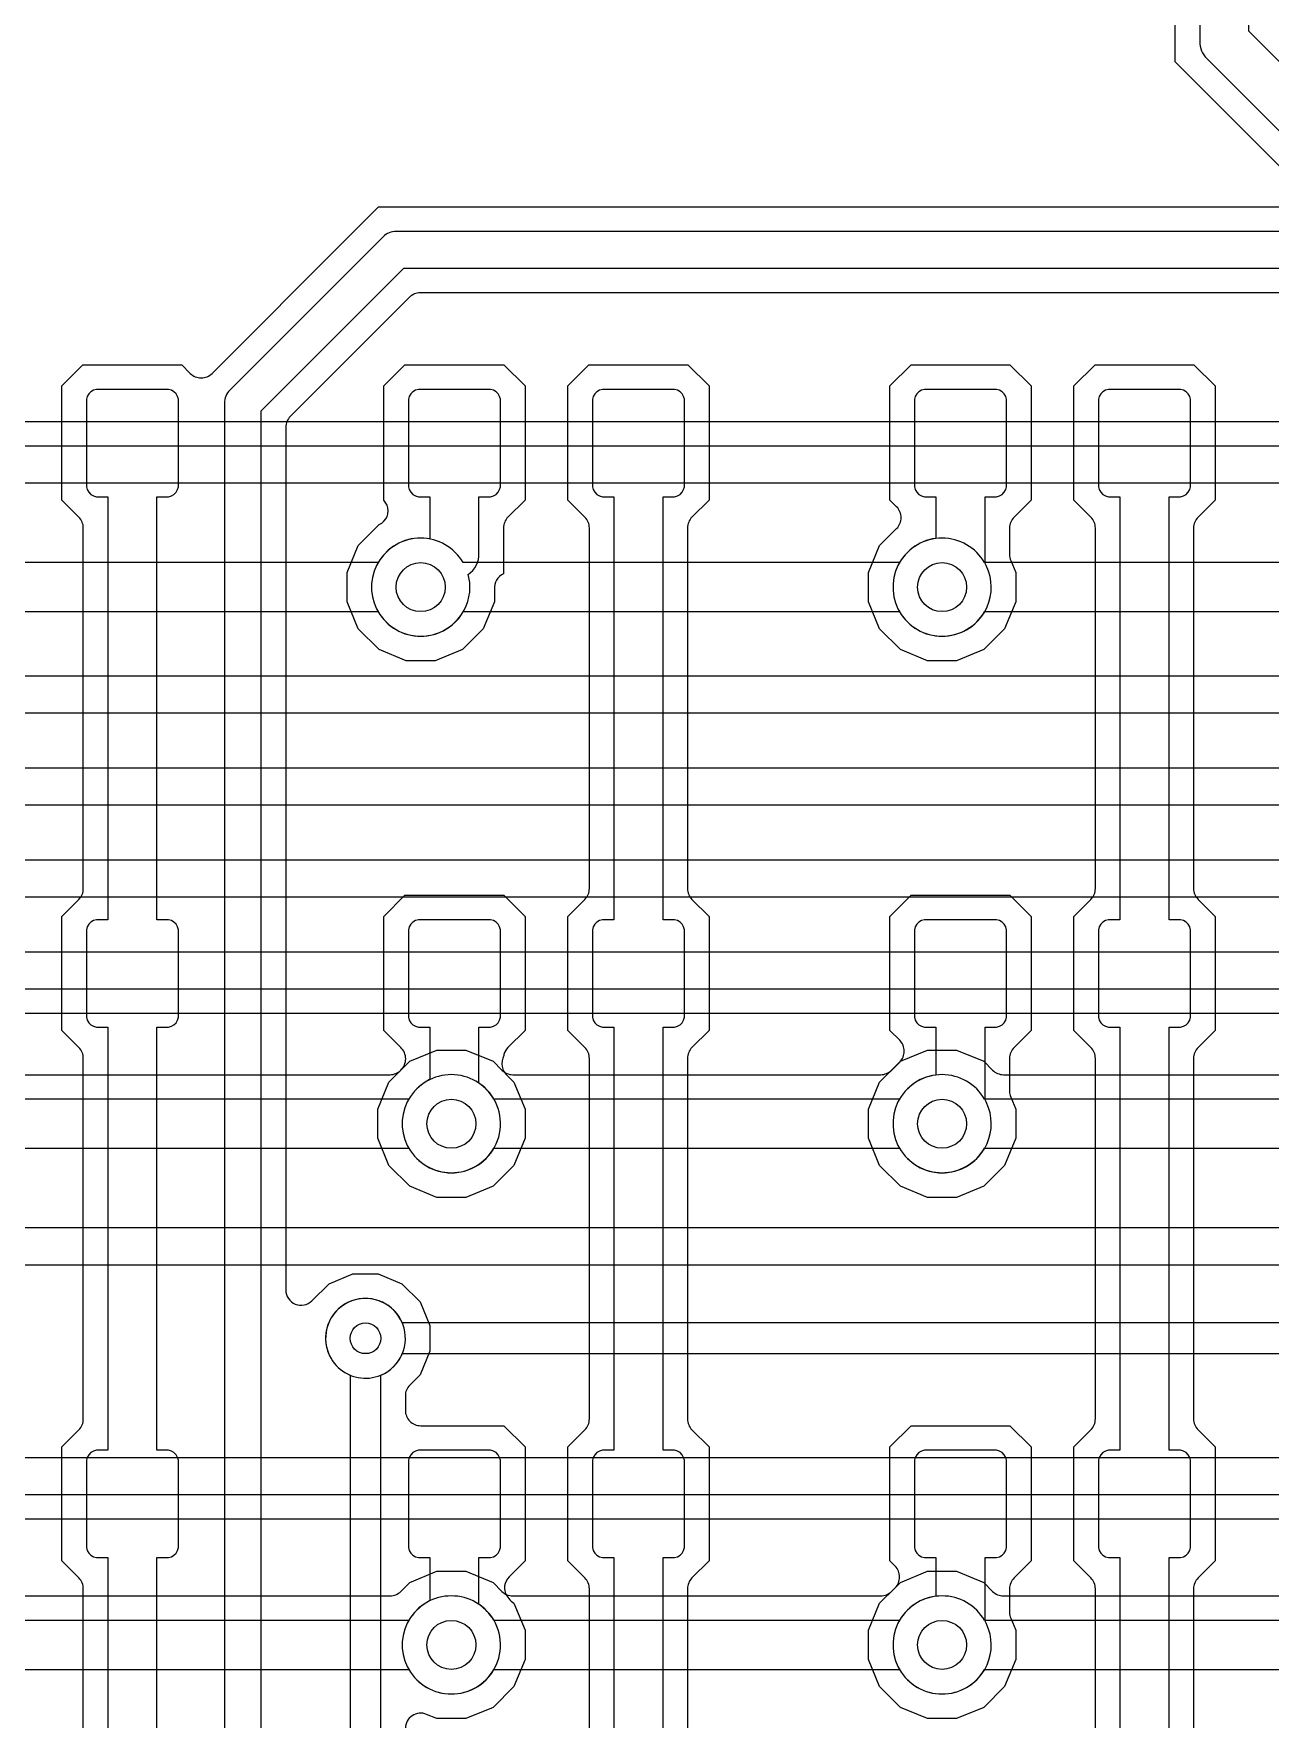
# Model space of a CAD drawing. Header units: millimetres. Extents: x -12.6 to 79.4, y -27 to 65.1.
# Drawn here: x 39.42 to 49.66, y 32.15 to 46.11 of the extents above; entities that cross this region are included whole.
import ezdxf

# ---------------------------------------------------------------- set-up
doc = ezdxf.new("R2010")
doc.units = ezdxf.units.MM

msp = doc.modelspace()

# ---------------------------------------------------------------- linework, layer by layer
at = {"layer": '16_copper'}
for points in [[(41.3, 4.386), (41.3, 42.99), (42.481, 44.171), (59.69, 44.171, 0.198912), (59.798, 44.215), (61.729, 46.147, 0.944056), (62.007, 46.802), (61.964, 46.819, 0.627341), (61.514, 46.362), (59.627, 44.475), (42.418, 44.475, 0.198912), (42.31, 44.431), (41.04, 43.161, 0.198912), (40.996, 43.053), (40.996, 4.386, 0.687676)], [(39.827, 31.501), (39.827, 33.231, 0.198912), (39.79, 33.321), (39.649, 33.462), (39.649, 34.407), (39.79, 34.548, 0.198912), (39.827, 34.638), (39.827, 37.625, 0.198912), (39.79, 37.715), (39.649, 37.856), (39.649, 38.801), (39.79, 38.942, 0.198912), (39.827, 39.032), (39.827, 42.02, 0.198912), (39.79, 42.109), (39.649, 42.25), (39.649, 43.196), (39.824, 43.37), (40.643, 43.37), (40.713, 43.3, 0.414219), (40.893, 43.3), (42.025, 44.433), (42.271, 44.679), (59.49, 44.679, 0.198912)], [(59.837, 43.967), (42.618, 43.967, 0.198912), (42.528, 43.93), (41.541, 42.943, 0.198912), (41.504, 42.853), (41.504, 35.707, 0.668179), (41.72, 35.617), (41.862, 35.758), (42.058, 35.839), (42.27, 35.839), (42.466, 35.758), (42.616, 35.608), (42.697, 35.412), (42.697, 35.2), (42.616, 35.004), (42.531, 34.919, 0.198912), (42.494, 34.829), (42.494, 34.709, 0.414214), (42.621, 34.582), (43.31, 34.582), (43.485, 34.407), (43.485, 33.462), (43.353, 33.33, 0.345798), (43.334, 33.174), (43.352, 33.152, 0.095198), (43.392, 33.111), (43.485, 32.887), (43.485, 32.645), (43.392, 32.421), (43.221, 32.249), (42.996, 32.156), (42.754, 32.156), (42.67, 32.191, 0.534518), (42.494, 32.074)], [(44.018, 30.243), (44.018, 33.231, 0.198912), (43.981, 33.321), (43.84, 33.462), (43.84, 34.407), (43.981, 34.548, 0.198912), (44.018, 34.638), (44.018, 37.625, 0.198912), (43.981, 37.715), (43.84, 37.856), (43.84, 38.801), (43.981, 38.942, 0.198912), (44.018, 39.032), (44.018, 42.02, 0.198912), (43.981, 42.109), (43.84, 42.25), (43.84, 43.196), (44.015, 43.37), (44.834, 43.37), (45.009, 43.196), (45.009, 42.25), (44.868, 42.109, 0.198912), (44.831, 42.02), (44.831, 39.032, 0.198912), (44.868, 38.942), (45.009, 38.801), (45.009, 37.856), (44.868, 37.715, 0.198912), (44.831, 37.625), (44.831, 34.638, 0.198912), (44.868, 34.548), (45.009, 34.407), (45.009, 33.462), (44.868, 33.321, 0.198912), (44.831, 33.231), (44.831, 30.937, 0.534511)], [(48.209, 30.243), (48.209, 33.231, 0.198912), (48.172, 33.321), (48.031, 33.462), (48.031, 34.407), (48.172, 34.548, 0.198912), (48.209, 34.638), (48.209, 37.625, 0.198912), (48.172, 37.715), (48.031, 37.856), (48.031, 38.801), (48.172, 38.942, 0.198912), (48.209, 39.032), (48.209, 42.02, 0.198912), (48.172, 42.109), (48.031, 42.25), (48.031, 43.196), (48.206, 43.37), (49.025, 43.37), (49.2, 43.196), (49.2, 42.25), (49.059, 42.109, 0.198912), (49.022, 42.02), (49.022, 39.032, 0.198912), (49.059, 38.942), (49.2, 38.801), (49.2, 37.856), (49.059, 37.715, 0.198912), (49.022, 37.625), (49.022, 34.638, 0.198912), (49.059, 34.548), (49.2, 34.407), (49.2, 33.462), (49.059, 33.321, 0.198912), (49.022, 33.231), (49.022, 30.243, 0.198912)], [(42.291, 22.022), (42.291, 35.001, 0.966785), (42.058, 35.619), (42.018, 35.603, 0.644026), (42.037, 35.001), (42.037, 22.022, 0.666667)]]:
    msp.add_lwpolyline(points, format="xyb", dxfattribs=at)
for points in [[(42.5, 40.919), (42.276, 41.012), (42.104, 41.184), (42.012, 41.408), (42.012, 41.65), (42.104, 41.874), (42.277, 42.047, 0.400333), (42.343, 42.209), (42.338, 42.217, 0.064011), (42.316, 42.249), (42.316, 43.196), (42.491, 43.37), (43.31, 43.37), (43.485, 43.196), (43.485, 42.25), (43.344, 42.109, 0.198912), (43.307, 42.02), (43.307, 41.64, 0.308004), (43.231, 41.511), (43.231, 41.408), (43.138, 41.184), (42.967, 41.012), (42.742, 40.919)], [(46.818, 40.919), (46.594, 41.012), (46.422, 41.184), (46.33, 41.408), (46.33, 41.65), (46.422, 41.874), (46.563, 42.015, 0.414219), (46.563, 42.194), (46.507, 42.25), (46.507, 43.196), (46.682, 43.37), (47.501, 43.37), (47.676, 43.196), (47.676, 42.25), (47.535, 42.109, 0.198912), (47.498, 42.02), (47.498, 41.798, 0.098491), (47.508, 41.75), (47.549, 41.65), (47.549, 41.408), (47.456, 41.184), (47.285, 41.012), (47.06, 40.919)], [(42.701, 41.13, 0.414214), (43.021, 41.608), (43.014, 41.634, 0.25395), (43.104, 41.808), (43.104, 42.278), (43.199, 42.278), (43.223, 42.285), (43.245, 42.297), (43.263, 42.315), (43.275, 42.337), (43.282, 42.361), (43.282, 43.085), (43.275, 43.109), (43.263, 43.131), (43.245, 43.148), (43.223, 43.161), (43.199, 43.167), (42.602, 43.167), (42.578, 43.161), (42.556, 43.148), (42.539, 43.131), (42.526, 43.109), (42.52, 43.085), (42.52, 42.361), (42.526, 42.337), (42.539, 42.315), (42.556, 42.297), (42.578, 42.285), (42.602, 42.278), (42.697, 42.278), (42.697, 41.929), (42.648, 41.935), (42.595, 41.935), (42.542, 41.928), (42.49, 41.915), (42.441, 41.894), (42.395, 41.868), (42.353, 41.835), (42.315, 41.798), (42.283, 41.755), (42.256, 41.709), (42.236, 41.66), (42.222, 41.608), (42.215, 41.556), (42.215, 41.502), (42.222, 41.45), (42.236, 41.398), (42.256, 41.349), (42.283, 41.303), (42.315, 41.26), (42.353, 41.223), (42.395, 41.19), (42.441, 41.164), (42.49, 41.143), (42.542, 41.13), (42.595, 41.123), (42.648, 41.123)], [(47.019, 41.13, 0.453092), (47.325, 41.66), (47.304, 41.709), (47.295, 41.726), (47.295, 42.278), (47.39, 42.278), (47.414, 42.285), (47.436, 42.297), (47.454, 42.315), (47.466, 42.337), (47.473, 42.361), (47.473, 43.085), (47.466, 43.109), (47.454, 43.131), (47.436, 43.148), (47.414, 43.161), (47.39, 43.167), (46.793, 43.167), (46.769, 43.161), (46.747, 43.148), (46.73, 43.131), (46.717, 43.109), (46.711, 43.085), (46.711, 42.361), (46.717, 42.337), (46.73, 42.315), (46.747, 42.297), (46.769, 42.285), (46.793, 42.278), (46.888, 42.278), (46.888, 41.932), (46.86, 41.928), (46.808, 41.915), (46.759, 41.894), (46.713, 41.868), (46.671, 41.835), (46.633, 41.798), (46.601, 41.755), (46.574, 41.709), (46.554, 41.66), (46.54, 41.608), (46.533, 41.556), (46.533, 41.502), (46.54, 41.45), (46.554, 41.398), (46.574, 41.349), (46.601, 41.303), (46.633, 41.26), (46.671, 41.223), (46.713, 41.19), (46.759, 41.164), (46.808, 41.143), (46.86, 41.13), (46.913, 41.123), (46.966, 41.123)], [(42.754, 36.474), (42.53, 36.567), (42.358, 36.739), (42.266, 36.963), (42.266, 37.205), (42.358, 37.429), (42.457, 37.528, 0.426167), (42.457, 37.715), (42.316, 37.856), (42.316, 38.801), (42.491, 38.976), (43.31, 38.976), (43.485, 38.801), (43.485, 37.856), (43.344, 37.715, 0.133073), (43.311, 37.658), (43.31, 37.65, 0.358949), (43.344, 37.477), (43.392, 37.429), (43.485, 37.205), (43.485, 36.963), (43.392, 36.739), (43.221, 36.567), (42.996, 36.474)], [(46.818, 36.474), (46.594, 36.567), (46.422, 36.739), (46.33, 36.963), (46.33, 37.205), (46.422, 37.429), (46.588, 37.595, 0.414214), (46.588, 37.775), (46.507, 37.856), (46.507, 38.801), (46.682, 38.976), (47.501, 38.976), (47.676, 38.801), (47.676, 37.856), (47.535, 37.715, 0.198912), (47.498, 37.625), (47.498, 37.353, 0.098491), (47.508, 37.305), (47.549, 37.205), (47.549, 36.963), (47.456, 36.739), (47.285, 36.567), (47.06, 36.474)], [(42.955, 36.685, 0.665576), (43.104, 37.421), (43.104, 37.884), (43.199, 37.884), (43.223, 37.891), (43.245, 37.903), (43.263, 37.921), (43.275, 37.943), (43.282, 37.967), (43.282, 38.69), (43.275, 38.715), (43.263, 38.736), (43.245, 38.754), (43.223, 38.767), (43.199, 38.773), (42.602, 38.773), (42.578, 38.767), (42.556, 38.754), (42.539, 38.736), (42.526, 38.715), (42.52, 38.69), (42.52, 37.967), (42.526, 37.943), (42.539, 37.921), (42.556, 37.903), (42.578, 37.891), (42.602, 37.884), (42.697, 37.884), (42.697, 37.45), (42.695, 37.449), (42.649, 37.423), (42.607, 37.39), (42.569, 37.353), (42.537, 37.31), (42.51, 37.264), (42.49, 37.215), (42.476, 37.163), (42.469, 37.111), (42.469, 37.057), (42.476, 37.005), (42.49, 36.953), (42.51, 36.904), (42.537, 36.858), (42.569, 36.815), (42.607, 36.778), (42.649, 36.745), (42.695, 36.719), (42.744, 36.698), (42.796, 36.685), (42.849, 36.678), (42.902, 36.678)], [(47.019, 36.685, 0.453092), (47.325, 37.215), (47.304, 37.264), (47.295, 37.281), (47.295, 37.884), (47.39, 37.884), (47.414, 37.891), (47.436, 37.903), (47.454, 37.921), (47.466, 37.943), (47.473, 37.967), (47.473, 38.69), (47.466, 38.715), (47.454, 38.736), (47.436, 38.754), (47.414, 38.767), (47.39, 38.773), (46.793, 38.773), (46.769, 38.767), (46.747, 38.754), (46.73, 38.736), (46.717, 38.715), (46.711, 38.69), (46.711, 37.967), (46.717, 37.943), (46.73, 37.921), (46.747, 37.903), (46.769, 37.891), (46.793, 37.884), (46.888, 37.884), (46.888, 37.487), (46.86, 37.483), (46.808, 37.47), (46.759, 37.449), (46.713, 37.423), (46.671, 37.39), (46.633, 37.353), (46.601, 37.31), (46.574, 37.264), (46.554, 37.215), (46.54, 37.163), (46.533, 37.111), (46.533, 37.057), (46.54, 37.005), (46.554, 36.953), (46.574, 36.904), (46.601, 36.858), (46.633, 36.815), (46.671, 36.778), (46.713, 36.745), (46.759, 36.719), (46.808, 36.698), (46.86, 36.685), (46.913, 36.678), (46.966, 36.678)], [(46.818, 32.156), (46.594, 32.249), (46.422, 32.421), (46.33, 32.645), (46.33, 32.887), (46.422, 33.111), (46.55, 33.239, 0.414219), (46.55, 33.419), (46.507, 33.462), (46.507, 34.407), (46.682, 34.582), (47.501, 34.582), (47.676, 34.407), (47.676, 33.462), (47.535, 33.321, 0.198912), (47.498, 33.231), (47.498, 33.035, 0.098491), (47.508, 32.987), (47.549, 32.887), (47.549, 32.645), (47.456, 32.421), (47.285, 32.249), (47.06, 32.156)], [(42.955, 32.367, 0.665576), (43.104, 33.103), (43.104, 33.49), (43.199, 33.49), (43.223, 33.496), (43.245, 33.509), (43.263, 33.527), (43.275, 33.548), (43.282, 33.573), (43.282, 34.296), (43.275, 34.32), (43.263, 34.342), (43.245, 34.36), (43.223, 34.372), (43.199, 34.379), (42.602, 34.379), (42.578, 34.372), (42.556, 34.36), (42.539, 34.342), (42.526, 34.32), (42.52, 34.296), (42.52, 33.573), (42.526, 33.548), (42.539, 33.527), (42.556, 33.509), (42.578, 33.496), (42.602, 33.49), (42.697, 33.49), (42.697, 33.132), (42.695, 33.131), (42.649, 33.105), (42.607, 33.072), (42.569, 33.035), (42.537, 32.992), (42.51, 32.946), (42.49, 32.897), (42.476, 32.845), (42.469, 32.793), (42.469, 32.739), (42.476, 32.687), (42.49, 32.635), (42.51, 32.586), (42.537, 32.54), (42.569, 32.497), (42.607, 32.46), (42.649, 32.427), (42.695, 32.401), (42.744, 32.38), (42.796, 32.367), (42.849, 32.36), (42.902, 32.36)], [(47.019, 32.367, 0.453092), (47.325, 32.897), (47.304, 32.946), (47.295, 32.963), (47.295, 33.49), (47.39, 33.49), (47.414, 33.496), (47.436, 33.509), (47.454, 33.527), (47.466, 33.548), (47.473, 33.573), (47.473, 34.296), (47.466, 34.32), (47.454, 34.342), (47.436, 34.36), (47.414, 34.372), (47.39, 34.379), (46.793, 34.379), (46.769, 34.372), (46.747, 34.36), (46.73, 34.342), (46.717, 34.32), (46.711, 34.296), (46.711, 33.573), (46.717, 33.548), (46.73, 33.527), (46.747, 33.509), (46.769, 33.496), (46.793, 33.49), (46.888, 33.49), (46.888, 33.169), (46.86, 33.165), (46.808, 33.152), (46.759, 33.131), (46.713, 33.105), (46.671, 33.072), (46.633, 33.035), (46.601, 32.992), (46.574, 32.946), (46.554, 32.897), (46.54, 32.845), (46.533, 32.793), (46.533, 32.739), (46.54, 32.687), (46.554, 32.635), (46.574, 32.586), (46.601, 32.54), (46.633, 32.497), (46.671, 32.46), (46.713, 32.427), (46.759, 32.401), (46.808, 32.38), (46.86, 32.367), (46.913, 32.36), (46.966, 32.36)]]:
    msp.add_lwpolyline(points, format="xyb", close=True, dxfattribs=at)
for points in [[(40.437, 29.985), (40.437, 33.49), (40.532, 33.49), (40.556, 33.496), (40.578, 33.509), (40.596, 33.527), (40.608, 33.548), (40.615, 33.573), (40.615, 34.296), (40.608, 34.32), (40.596, 34.342), (40.578, 34.36), (40.556, 34.372), (40.532, 34.379), (40.437, 34.379), (40.437, 37.884), (40.532, 37.884), (40.556, 37.891), (40.578, 37.903), (40.596, 37.921), (40.608, 37.943), (40.615, 37.967), (40.615, 38.69), (40.608, 38.715), (40.596, 38.736), (40.578, 38.754), (40.556, 38.767), (40.532, 38.773), (40.437, 38.773), (40.437, 42.278), (40.532, 42.278), (40.556, 42.285), (40.578, 42.297), (40.596, 42.315), (40.608, 42.337), (40.615, 42.361), (40.615, 43.085), (40.608, 43.109), (40.596, 43.131), (40.578, 43.148), (40.556, 43.161), (40.532, 43.167), (39.935, 43.167), (39.911, 43.161), (39.889, 43.148), (39.872, 43.131), (39.859, 43.109), (39.853, 43.085), (39.853, 42.361), (39.859, 42.337), (39.872, 42.315), (39.889, 42.297), (39.911, 42.285), (39.935, 42.278), (40.03, 42.278), (40.03, 38.773), (39.935, 38.773), (39.911, 38.767), (39.889, 38.754), (39.872, 38.736), (39.859, 38.715), (39.853, 38.69), (39.853, 37.967), (39.859, 37.943), (39.872, 37.921), (39.889, 37.903), (39.911, 37.891), (39.935, 37.884), (40.03, 37.884), (40.03, 34.379), (39.935, 34.379), (39.911, 34.372), (39.889, 34.36), (39.872, 34.342), (39.859, 34.32), (39.853, 34.296), (39.853, 33.573), (39.859, 33.548), (39.872, 33.527), (39.889, 33.509), (39.911, 33.496), (39.935, 33.49), (40.03, 33.49), (40.03, 31.14)], [(44.628, 30.505), (44.628, 33.49), (44.723, 33.49), (44.747, 33.496), (44.769, 33.509), (44.787, 33.527), (44.799, 33.548), (44.806, 33.573), (44.806, 34.296), (44.799, 34.32), (44.787, 34.342), (44.769, 34.36), (44.747, 34.372), (44.723, 34.379), (44.628, 34.379), (44.628, 37.884), (44.723, 37.884), (44.747, 37.891), (44.769, 37.903), (44.787, 37.921), (44.799, 37.943), (44.806, 37.967), (44.806, 38.69), (44.799, 38.715), (44.787, 38.736), (44.769, 38.754), (44.747, 38.767), (44.723, 38.773), (44.628, 38.773), (44.628, 42.278), (44.723, 42.278), (44.747, 42.285), (44.769, 42.297), (44.787, 42.315), (44.799, 42.337), (44.806, 42.361), (44.806, 43.085), (44.799, 43.109), (44.787, 43.131), (44.769, 43.148), (44.747, 43.161), (44.723, 43.167), (44.126, 43.167), (44.102, 43.161), (44.08, 43.148), (44.063, 43.131), (44.05, 43.109), (44.044, 43.085), (44.044, 42.361), (44.05, 42.337), (44.063, 42.315), (44.08, 42.297), (44.102, 42.285), (44.126, 42.278), (44.221, 42.278), (44.221, 38.773), (44.126, 38.773), (44.102, 38.767), (44.08, 38.754), (44.063, 38.736), (44.05, 38.715), (44.044, 38.69), (44.044, 37.967), (44.05, 37.943), (44.063, 37.921), (44.08, 37.903), (44.102, 37.891), (44.126, 37.884), (44.221, 37.884), (44.221, 34.379), (44.126, 34.379), (44.102, 34.372), (44.08, 34.36), (44.063, 34.342), (44.05, 34.32), (44.044, 34.296), (44.044, 33.573), (44.05, 33.548), (44.063, 33.527), (44.08, 33.509), (44.102, 33.496), (44.126, 33.49), (44.221, 33.49), (44.221, 29.985)], [(48.819, 29.985), (48.819, 33.49), (48.914, 33.49), (48.938, 33.496), (48.96, 33.509), (48.978, 33.527), (48.99, 33.548), (48.997, 33.573), (48.997, 34.296), (48.99, 34.32), (48.978, 34.342), (48.96, 34.36), (48.938, 34.372), (48.914, 34.379), (48.819, 34.379), (48.819, 37.884), (48.914, 37.884), (48.938, 37.891), (48.96, 37.903), (48.978, 37.921), (48.99, 37.943), (48.997, 37.967), (48.997, 38.69), (48.99, 38.715), (48.978, 38.736), (48.96, 38.754), (48.938, 38.767), (48.914, 38.773), (48.819, 38.773), (48.819, 42.278), (48.914, 42.278), (48.938, 42.285), (48.96, 42.297), (48.978, 42.315), (48.99, 42.337), (48.997, 42.361), (48.997, 43.085), (48.99, 43.109), (48.978, 43.131), (48.96, 43.148), (48.938, 43.161), (48.914, 43.167), (48.317, 43.167), (48.293, 43.161), (48.271, 43.148), (48.254, 43.131), (48.241, 43.109), (48.235, 43.085), (48.235, 42.361), (48.241, 42.337), (48.254, 42.315), (48.271, 42.297), (48.293, 42.285), (48.317, 42.278), (48.412, 42.278), (48.412, 38.773), (48.317, 38.773), (48.293, 38.767), (48.271, 38.754), (48.254, 38.736), (48.241, 38.715), (48.235, 38.69), (48.235, 37.967), (48.241, 37.943), (48.254, 37.921), (48.271, 37.903), (48.293, 37.891), (48.317, 37.884), (48.412, 37.884), (48.412, 34.379), (48.317, 34.379), (48.293, 34.372), (48.271, 34.36), (48.254, 34.342), (48.241, 34.32), (48.235, 34.296), (48.235, 33.573), (48.241, 33.548), (48.254, 33.527), (48.271, 33.509), (48.293, 33.496), (48.317, 33.49), (48.412, 33.49), (48.412, 29.985)]]:
    msp.add_lwpolyline(points, dxfattribs=at)
at = {"layer": '1_copper'}
for points in [[(50.91, 61.993), (49.132, 60.215, 0.198912), (49.073, 60.071), (49.073, 56.134), (47.119, 56.134), (45.124, 58.129, 0.198912), (45.034, 58.166), (41.556, 58.166, 0.981272), (40.887, 57.924), (40.905, 57.881, 0.654591), (41.556, 57.912), (44.982, 57.912), (46.976, 55.917, 0.198912), (47.066, 55.88), (49.073, 55.88), (49.073, 50.203, 0.522723), (49.073, 49.619), (49.073, 46.05, 0.198912), (49.132, 45.907), (50.999, 44.04, 0.198912)], [(51.227, 44.387), (49.479, 46.134), (49.479, 49.619, 0.522723), (49.479, 50.203), (49.479, 59.987), (51.198, 61.705, 1)], [(50.975, 43.777), (48.87, 45.882), (48.87, 49.475, 0.147551)], [(38.657, 47.385), (36.662, 45.39), (34.414, 45.39, 0.668179), (34.324, 45.173), (36.559, 42.938, 0.198912), (36.649, 42.901), (59.583, 42.901)], [(59.436, 42.697), (36.512, 42.697), (34.144, 45.066, 0.098046), (34.102, 45.116), (34.078, 45.156, 1), (33.486, 44.76), (33.514, 44.723, 0.456419), (34.052, 44.726), (36.341, 42.437, 0.198912), (36.449, 42.393), (59.373, 42.393)], [(50.905, 41.732), (47.291, 41.732, 0.577351), (46.587, 41.732), (42.973, 41.732, 0.577351), (42.269, 41.732), (39.036, 41.732, 0.577351), (38.332, 41.732), (34.845, 41.732, 0.577351), (34.141, 41.732), (30.527, 41.732, 0.577351), (29.823, 41.732), (26.336, 41.732, 0.577351), (25.632, 41.732), (22.399, 41.732, 0.577351), (21.695, 41.732), (18.081, 41.732, 0.577351)], [(18.081, 41.326), (21.695, 41.326, 0.577351), (22.399, 41.326), (25.632, 41.326, 0.577351), (26.336, 41.326), (29.823, 41.326, 0.577351), (30.527, 41.326), (34.141, 41.326, 0.577351), (34.845, 41.326), (38.332, 41.326, 0.577351), (39.036, 41.326), (42.269, 41.326, 0.577351), (42.973, 41.326), (46.587, 41.326, 0.577351), (47.291, 41.326), (50.905, 41.326, 0.577351)], [(77.324, 29.953), (66.529, 40.748, 0.198912), (66.421, 40.792), (12.26, 40.792, 0.944056), (11.601, 40.525), (11.618, 40.482, 0.627338), (12.26, 40.488), (66.358, 40.488), (77.064, 29.782)], [(76.054, 30.207), (66.275, 39.986, 0.198912), (66.167, 40.03), (16.324, 40.03, 0.944056), (15.665, 39.763), (15.682, 39.72, 0.627338), (16.324, 39.726), (66.104, 39.726), (75.794, 30.036)], [(65.459, 37.998), (25.125, 37.998, 0.198912), (25.035, 37.961), (24.955, 37.88), (24.749, 37.795), (24.527, 37.795), (24.321, 37.88), (24.164, 38.037), (24.079, 38.243), (24.079, 38.465), (24.129, 38.585, 0.534511), (24.011, 38.76), (20.68, 38.76, 0.198912), (20.59, 38.723), (20.51, 38.642), (20.304, 38.557), (20.082, 38.557), (19.876, 38.642), (19.719, 38.799), (19.634, 39.005), (19.634, 39.227), (19.684, 39.347, 0.534511), (19.566, 39.522), (16.489, 39.522, 0.198912)], [(74.784, 30.461), (66.021, 39.224, 0.198912), (65.913, 39.268), (20.515, 39.268, 0.944056), (19.856, 39.001), (19.873, 38.958, 0.627338), (20.515, 38.964), (65.85, 38.964), (74.524, 30.29)], [(73.514, 30.715), (65.767, 38.462, 0.198912), (65.659, 38.506), (24.96, 38.506, 0.944056), (24.301, 38.239), (24.318, 38.196, 0.627338), (24.96, 38.202), (65.596, 38.202), (73.254, 30.544)], [(39.066, 37.49), (42.367, 37.49, 0.198912), (42.457, 37.528), (42.53, 37.601), (42.754, 37.694), (42.996, 37.694), (43.221, 37.601), (43.294, 37.528, 0.198912), (43.384, 37.49), (46.431, 37.49, 0.198912), (46.521, 37.528), (46.594, 37.601), (46.818, 37.694), (47.06, 37.694), (47.285, 37.601), (47.358, 37.528, 0.198912), (47.448, 37.49), (50.749, 37.49, 0.198912)], [(50.905, 37.287), (47.291, 37.287, 0.577351), (46.587, 37.287), (43.227, 37.287, 0.577351), (42.523, 37.287), (38.909, 37.287, 0.577351), (38.205, 37.287), (34.718, 37.287, 0.577351), (34.014, 37.287), (30.4, 37.287, 0.577351), (29.696, 37.287), (26.336, 37.287, 0.577351), (25.632, 37.287), (22.399, 37.287, 0.577351), (21.695, 37.287), (17.954, 37.287, 0.577351)], [(17.954, 36.881), (21.695, 36.881, 0.577351), (22.399, 36.881), (25.632, 36.881, 0.577351), (26.336, 36.881), (29.696, 36.881, 0.577351), (30.4, 36.881), (34.014, 36.881, 0.577351), (34.718, 36.881), (38.205, 36.881, 0.577351), (38.909, 36.881), (42.523, 36.881, 0.577351), (43.227, 36.881), (46.587, 36.881, 0.577351), (47.291, 36.881), (50.905, 36.881, 0.577351)], [(72.244, 30.969), (67.037, 36.176, 0.198912), (66.929, 36.22), (28.897, 36.22, 0.944056), (28.238, 35.953), (28.255, 35.91, 0.627338), (28.897, 35.916), (66.866, 35.916), (71.984, 30.798)], [(70.847, 31.223), (67.799, 34.271, 0.198912), (67.691, 34.315), (31.432, 34.315), (30.815, 34.932, 0.944056), (30.16, 35.21), (30.143, 35.167, 0.627341), (30.6, 34.717), (31.261, 34.055, 0.198912), (31.369, 34.011), (67.628, 34.011), (70.587, 31.052)], [(39.193, 33.172), (42.367, 33.172, 0.198917), (42.457, 33.21), (42.53, 33.283), (42.754, 33.376), (42.996, 33.376), (43.221, 33.283), (43.294, 33.21, 0.198917), (43.384, 33.172), (46.431, 33.172, 0.198917), (46.521, 33.21), (46.594, 33.283), (46.818, 33.376), (47.06, 33.376), (47.285, 33.283), (47.358, 33.21, 0.198917), (47.448, 33.172), (50.622, 33.172, 0.198917)], [(50.778, 32.969), (47.291, 32.969, 0.577351), (46.587, 32.969), (43.227, 32.969, 0.577351), (42.523, 32.969), (39.036, 32.969, 0.577351), (38.332, 32.969), (34.845, 32.969, 0.577351), (34.141, 32.969), (30.527, 32.969, 0.577351), (29.823, 32.969), (26.336, 32.969, 0.577351), (25.632, 32.969), (22.272, 32.969, 0.577351), (21.568, 32.969), (18.081, 32.969, 0.577351)], [(18.081, 32.563), (21.568, 32.563, 0.577351), (22.272, 32.563), (25.632, 32.563, 0.577351), (26.336, 32.563), (29.823, 32.563, 0.577351), (30.527, 32.563), (34.141, 32.563, 0.577351), (34.845, 32.563), (38.332, 32.563, 0.577351), (39.036, 32.563), (42.523, 32.563, 0.577351), (43.227, 32.563), (46.587, 32.563, 0.577351), (47.291, 32.563), (50.778, 32.563, 0.577351)]]:
    msp.add_lwpolyline(points, format="xyb", dxfattribs=at)
msp.add_lwpolyline([(61.665, 34.956, 1), (61.525, 35.656), (61.48, 35.643, 0.223221), (61.263, 35.433), (42.469, 35.433, 0.966785), (41.851, 35.2), (41.867, 35.16, 0.644026), (42.469, 35.179), (61.263, 35.179), (61.275, 35.148), (61.299, 35.108), (61.327, 35.071), (61.36, 35.038), (61.397, 35.01), (61.437, 34.986), (61.48, 34.969), (61.525, 34.956), (61.572, 34.95), (61.618, 34.95)], format="xyb", close=True, dxfattribs=at)
msp.add_lwpolyline([(67.491, 33.807), (31.222, 33.807)], dxfattribs=at)
at = {"layer": 'drills_via_1_16'}
for centre, radius in [((42.621, 41.529), 0.203), ((46.939, 41.529), 0.203), ((42.875, 37.084), 0.203), ((46.939, 37.084), 0.203), ((42.164, 35.306), 0.127), ((42.875, 32.766), 0.203), ((46.939, 32.766), 0.203)]:
    msp.add_circle(centre, radius, dxfattribs=at)

doc.saveas('drawing.dxf')
